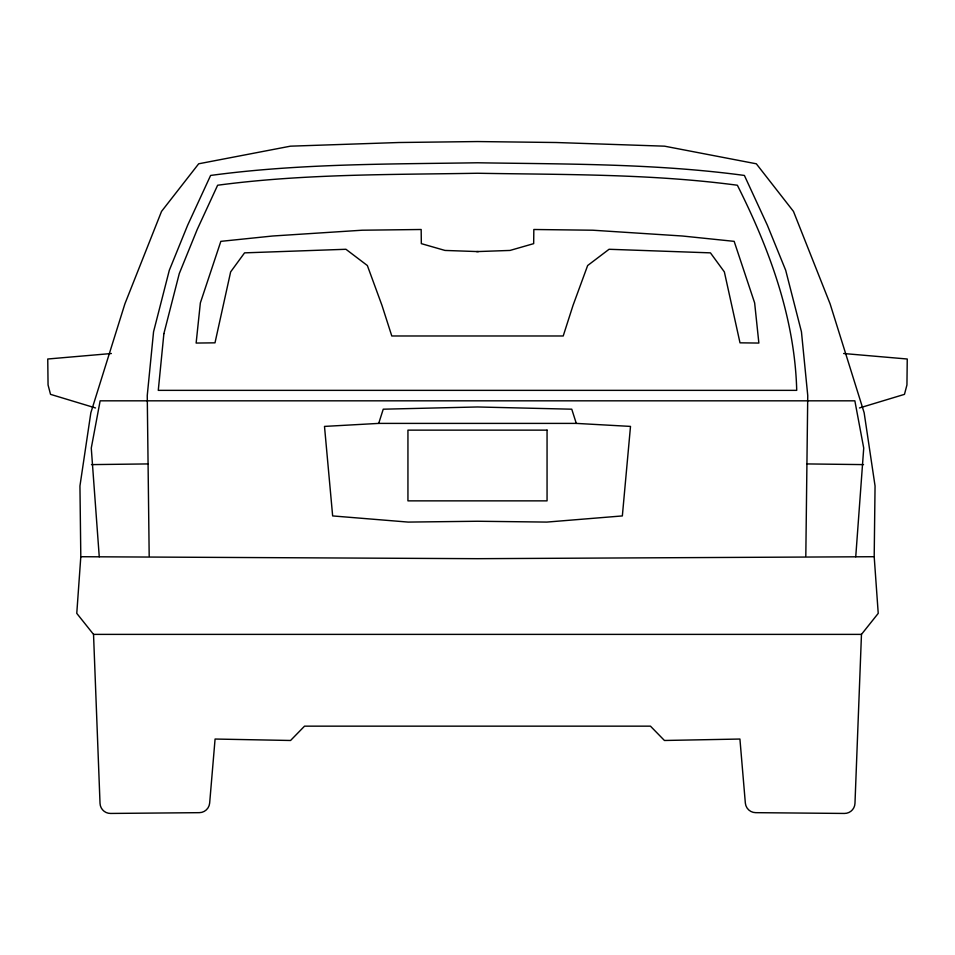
<?xml version="1.0" encoding="UTF-8"?>
<svg xmlns="http://www.w3.org/2000/svg" width="955" height="955" viewBox="0 0 955 955"><rect width="100%" height="100%" fill="white"/><g stroke="black" fill="none" stroke-linecap="round" stroke-linejoin="round"><path stroke-width="1.43" d="M805.817 555.882L807.751 395.537L801.448 331.791L785.69 270.277L767.366 225.249L744.387 175.445C655.954 163.508 566.554 164.176 477.5 162.78C388.446 164.176 299.046 163.508 210.613 175.445L187.634 225.249L169.31 270.277L153.552 331.791L147.249 395.537L149.183 555.882M874.195 556.717L875.055 485.976L864.144 412.727L830.098 303.833L793.474 211.413L756.324 163.794L664.561 146.175L556.12 142.51L477.5 141.555L398.88 142.51L290.439 146.175L198.676 163.794L161.526 211.413L124.902 303.833L90.856 412.727L79.945 485.976L80.805 556.717L76.77 613.361L93.53 634.383L100.024 803.37A10.469 10.469 0 0 0 110.589 813.445L199.32 812.669A10.469 10.469 0 0 0 209.658 803.071L215.078 739.039L290.559 740.483L304.538 726.158L650.462 726.158L664.441 740.483L739.922 739.039L745.342 803.071A10.469 10.469 0 0 0 755.68 812.669L844.411 813.445A10.469 10.469 0 0 0 854.976 803.37L861.47 634.383L878.23 613.361L874.195 556.717L477.5 558.675L80.805 556.717M855.74 556.801L863.726 448.098L854.856 400.825L100.144 400.825L91.274 448.098L99.26 556.801M378.705 423.399L383.242 409.194L477.5 406.973L571.759 409.194L576.295 423.399L630.503 426.408L622.35 515.927L546.809 522.087L477.5 521.251L408.191 522.087L332.65 515.927L324.497 426.408L378.705 423.399L576.295 423.399M859.488 407.952L904.469 394.355L906.94 384.949L907.25 359.008L843.635 353.517M111.365 353.517L47.75 359.008L48.06 384.949L50.531 394.355L95.512 407.952M476.593 251.607L510.006 250.437L533.666 243.644L533.833 229.498L592.792 230.215L682.336 236.004L734.156 241.352L754.641 302.914L758.867 343.06L740.006 342.833L724.356 271.889L710.436 252.86L609.063 249.279L587.647 265.526L573.012 305.433L563.211 335.981L391.789 335.981L381.988 305.433L367.353 265.526L345.937 249.279L244.564 252.86L230.644 271.889L214.994 342.833L196.133 343.06L200.359 302.914L220.844 241.352L272.664 236.004L362.208 230.215L421.167 229.498L421.334 243.644L444.994 250.437L478.407 251.607M91.477 464.608L148.073 463.927M93.53 634.383L861.47 634.383M806.927 463.927L863.523 464.608M163.89 333.617L158.279 390.356L796.721 390.356C794.787 317.955 769.563 249.267 737.367 185.234C651.25 173.762 564.202 174.741 477.5 173.249C390.798 174.741 303.75 173.762 217.633 185.234L197.243 229.415L179.277 273.572L163.89 333.617M547.06 430.132L407.94 430.132L407.94 500.862L547.06 500.862L547.06 430.132"/></g></svg>
